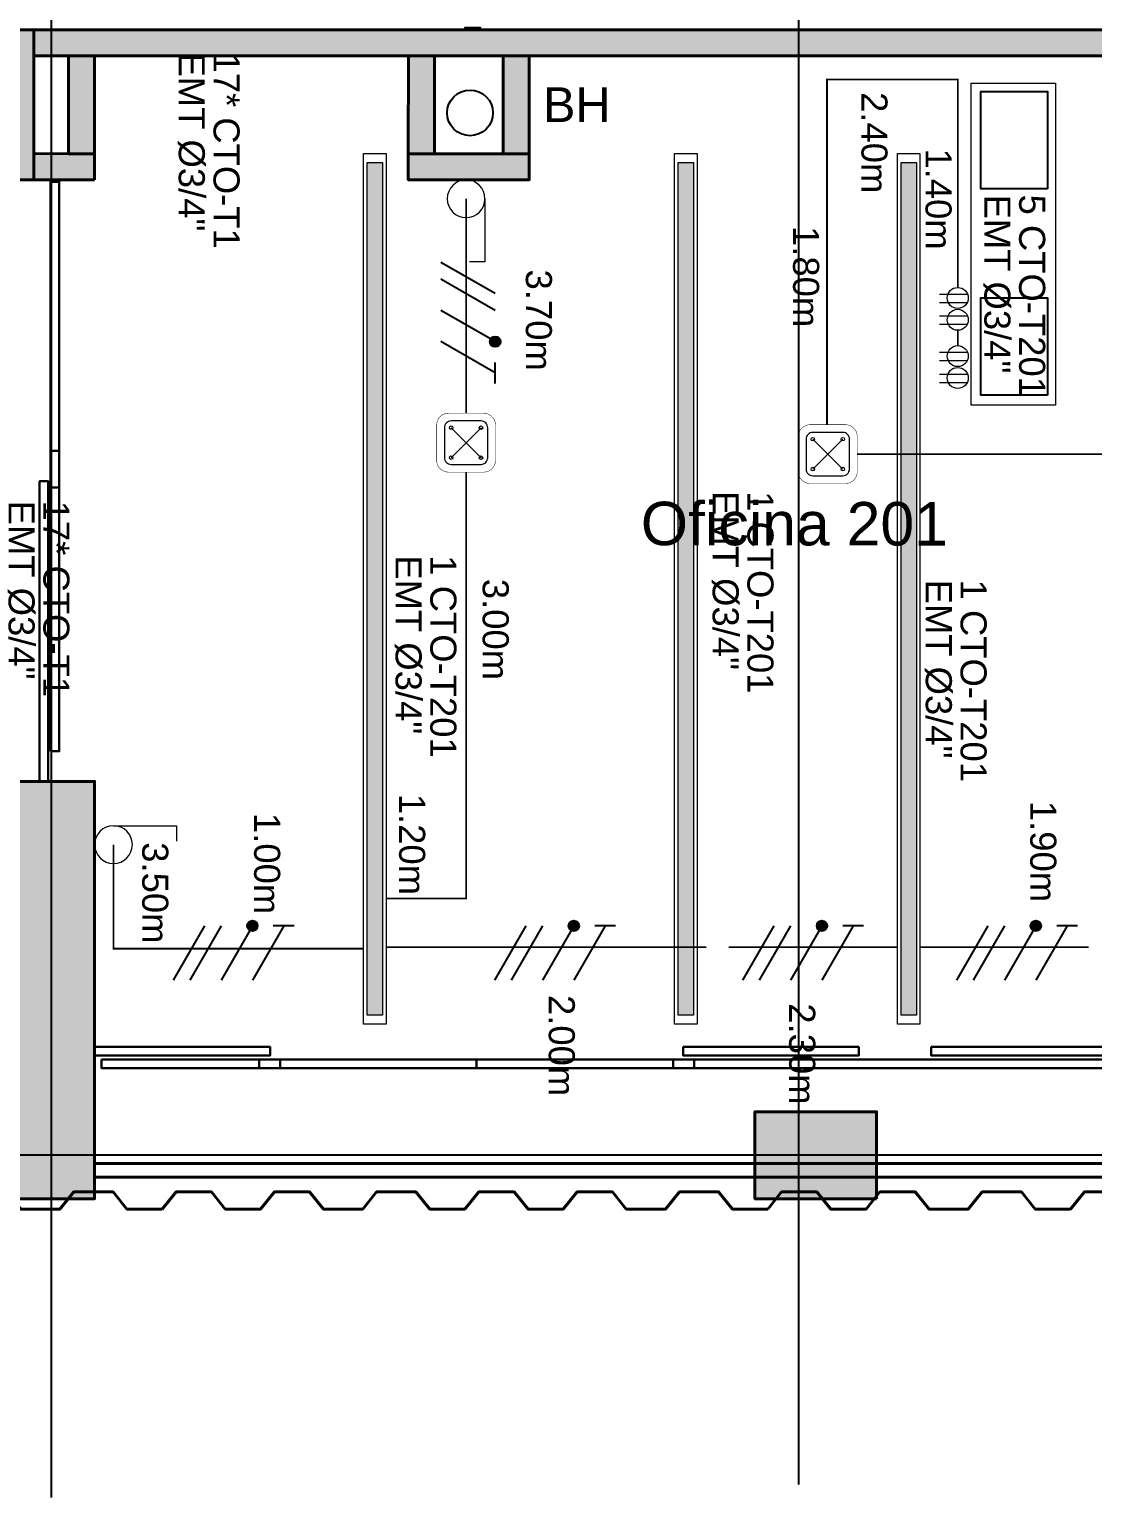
# Model space of a CAD drawing. Header units: metres. Extents: x 81 to 650, y -25 to 177.
# Drawn here: x 167.11 to 173.22, y 32.04 to 40.48 of the extents above; entities that cross this region are included whole.
import ezdxf
from ezdxf.lldxf.tags import DXFTag

# ---------------------------------------------------------------- set-up
doc = ezdxf.new("R2010")
doc.units = ezdxf.units.M
doc.linetypes.add('LÍNEAS_OCULTASX2', pattern=[0.75, 0.5, -0.25])
for name, color, linetype in [('-ALAMBRADO', 7, 'Continuous'), ('AMOBLAMIENTO', 253, 'Continuous'), ('AS_GL DETECCION_PISO 2', 7, 'Continuous'), ('GG_PISO 2', 8, 'Continuous'), ('TEXTOS DE MEDIDAS', 7, 'Continuous')]:
    doc.layers.add(name, color=color, linetype=linetype)
for name, color, linetype, lineweight in [('-CN-GYD-INTERRUPTORES DE PARED', 3, 'Continuous', 20), ('-CN-GYD-LUMINARIA CINTA LED', 4, 'Continuous', 18), ('-CN-GYD-TOMACORRIENTES', 1, 'Continuous', 18), ('-CN-GYD-TUBERÍA PRINCIPAL ILUMINACION', 5, 'Continuous', 5), ('-CN-GYD-TUBERÍA TOMACORRIENTE PVC', 86, 'Continuous', 18), ('-EL-Texto Tomas', 7, 'Continuous', 0), ('_TEXTO', 7, 'Continuous', 9), ('CAJA DE PASO', 94, 'Continuous', 5), ('Estructura', 250, 'Continuous', 40), ('Muro', 251, 'Continuous', 40), ('TEXTOS', 250, 'Continuous', 20), ('Vidrio', 253, 'Continuous', 30)]:
    doc.layers.add(name, color=color, linetype=linetype, lineweight=lineweight)
doc.layers.add('A-HATCH CONCRETO', color=7, linetype='Continuous', true_color=0xc2c2c2)
doc.layers.add('HACHTCOLUMNA', color=7, linetype='Continuous', true_color=0x474747)
doc.styles.add('ROMANS', font='arial.ttf')
doc.styles.get("Standard").update_dxf_attribs({"font": 'arial.ttf'})
tags = doc.linetypes.add('EMT_LINE', pattern='A,0.5,-0.2,["EMT",Standard,S=0.1,R=0,X=-0.1,Y=-0.05],-0.25', length=0.95).pattern_tags.tags
tags[6] = DXFTag(74, 10)

# ---------------------------------------------------------------- blocks, each defined once
blk = doc.blocks.new('Caja de paso')
at = {"layer": '-CN-GYD-TUBERÍA TOMACORRIENTE PVC', "const_width": 0.00173}
blk.add_lwpolyline([(-0.1111, 0.0667), (-0.1111, -0.0667, 0.414214), (-0.0667, -0.1111), (0.0667, -0.1111, 0.414214), (0.1111, -0.0667), (0.1111, 0.0667, 0.414214), (0.0667, 0.1111), (-0.0667, 0.1111, 0.414214)], format="xyb", close=True, dxfattribs=at)
at = {"layer": '-CN-GYD-TUBERÍA TOMACORRIENTE PVC'}
blk.add_lwpolyline([(-0.0566, -0.0819), (0.0566, -0.0819, 0.414214), (0.0819, -0.0566), (0.0819, 0.0566, 0.414214), (0.0566, 0.0819), (-0.0566, 0.0819, 0.414214), (-0.0819, 0.0566), (-0.0819, -0.0566, 0.414214)], format="xyb", close=True, dxfattribs=at)
at = {"layer": '-CN-GYD-TUBERÍA TOMACORRIENTE PVC', "linetype": 'LÍNEAS_OCULTASX2'}
for points in [[(-0.0566, 0.0566), (0.0566, -0.0566)], [(0.0566, 0.0566), (-0.0566, -0.0566)]]:
    blk.add_lwpolyline(points, dxfattribs=at)
at = {"layer": '-CN-GYD-TUBERÍA TOMACORRIENTE PVC'}
for centre in [(-0.0566, 0.0566), (0.0566, 0.0566), (-0.0566, -0.0566), (0.0566, -0.0566)]:
    blk.add_circle(centre, 0.00665, dxfattribs=at)
blk = doc.blocks.new('estructura etapa 3')
at = {"layer": 'HACHTCOLUMNA'}
h = blk.add_hatch(color=256, dxfattribs=at)
h.paths.add_polyline_path([(-91.6505, -6658.124), (-91.6505, -6657.624), (-92.3496, -6657.624), (-92.3496, -6658.124)])
h.paths.add_polyline_path([(-49.3536, -6658.124), (-49.3536, -6657.624), (-50.0545, -6657.6241), (-50.0545, -6658.1241)])
h.paths.add_polyline_path([(-56.0527, -6658.124), (-56.0527, -6657.624), (-56.7527, -6657.6241), (-56.7527, -6658.1241)])
h.paths.add_polyline_path([(-76.4496, -6659.124), (-76.9496, -6659.124), (-76.9496, -6657.624), (-76.4496, -6657.624)])
h.paths.add_polyline_path([(-83.9496, -6659.124), (-84.4496, -6659.124), (-84.4496, -6657.624), (-83.9496, -6657.624)])
h.paths.add_polyline_path([(-60.452, -6659.124), (-60.952, -6659.124), (-60.952, -6657.624), (-60.452, -6657.624)])
h.paths.add_polyline_path([(-67.9496, -6659.124), (-68.4496, -6659.124), (-68.4496, -6657.624), (-67.9496, -6657.624)])
h.paths.add_polyline_path([(-91.8501, -6668.1988), (-91.851, -6667.5988), (-92.3501, -6667.5988), (-92.3492, -6668.1988)])
h.paths.add_polyline_path([(-49.3536, -6668.1988), (-49.3536, -6667.5988), (-49.8536, -6667.5988), (-49.8536, -6668.1988)])
h.paths.add_polyline_path([(-56.1545, -6668.1488), (-56.1545, -6667.6488), (-56.8536, -6667.6491), (-56.8536, -6668.1491)])
h.paths.add_polyline_path([(-59.952, -6667.6488), (-59.952, -6668.1488), (-61.452, -6668.1488), (-61.452, -6667.6488)])
h.paths.add_polyline_path([(-75.9496, -6667.6488), (-75.9496, -6668.1488), (-77.4496, -6668.1488), (-77.4496, -6667.6488)])
h.paths.add_polyline_path([(-68.9496, -6667.6488), (-68.9496, -6668.1488), (-67.4496, -6668.1488), (-67.4496, -6667.6488)])
h.paths.add_polyline_path([(-84.9496, -6667.6488), (-84.9496, -6668.1488), (-83.4496, -6668.1488), (-83.4496, -6667.6488)])
h.paths.add_polyline_path([(-91.8501, -6676.1987), (-91.8501, -6675.5987), (-92.3492, -6675.5988), (-92.3492, -6676.1988)])
h.paths.add_polyline_path([(-49.3536, -6676.1988), (-49.3536, -6675.5988), (-49.8536, -6675.5988), (-49.8536, -6676.1988)])
h.paths.add_polyline_path([(-56.1545, -6676.1488), (-56.1545, -6675.6488), (-56.7536, -6675.6488), (-56.7536, -6676.1488)])
h.paths.add_polyline_path([(-59.952, -6675.6488), (-59.952, -6676.1488), (-61.452, -6676.1488), (-61.452, -6675.6488)])
h.paths.add_polyline_path([(-75.9496, -6675.6488), (-75.9496, -6676.1488), (-77.4496, -6676.1488), (-77.4496, -6675.6488)])
h.paths.add_polyline_path([(-68.9496, -6675.6488), (-68.9496, -6676.1488), (-67.4496, -6676.1488), (-67.4496, -6675.6488)])
h.paths.add_polyline_path([(-84.9496, -6675.6488), (-84.9496, -6676.1488), (-83.4496, -6676.1488), (-83.4496, -6675.6488)])
h.paths.add_polyline_path([(-91.8471, -6686.2988), (-91.8505, -6685.6988), (-92.3496, -6685.6988), (-92.3462, -6686.2988)])
h.paths.add_polyline_path([(-49.3545, -6686.2987), (-49.3536, -6685.6987), (-49.8536, -6685.6987), (-49.8545, -6686.2987)])
h.paths.add_polyline_path([(-56.1545, -6686.2488), (-56.1545, -6685.7488), (-56.7536, -6685.7488), (-56.7536, -6686.2488)])
h.paths.add_polyline_path([(-59.952, -6685.7488), (-59.952, -6686.2488), (-61.452, -6686.2488), (-61.452, -6685.7488)])
h.paths.add_polyline_path([(-75.9496, -6685.7488), (-75.9496, -6686.2488), (-77.4496, -6686.2488), (-77.4496, -6685.7488)])
h.paths.add_polyline_path([(-68.9496, -6685.7488), (-68.9496, -6686.2488), (-67.4496, -6686.2488), (-67.4496, -6685.7488)])
h.paths.add_polyline_path([(-84.9496, -6685.7488), (-84.9496, -6686.2488), (-83.4496, -6686.2488), (-83.4496, -6685.7488)])
h.paths.add_polyline_path([(-49.3532, -6694.2944), (-49.3536, -6693.6989), (-49.8545, -6693.6987), (-49.8541, -6694.2943)])
h.paths.add_polyline_path([(-56.0536, -6694.2488), (-56.0536, -6693.7488), (-56.7527, -6693.7488), (-56.7527, -6694.2488)])
h.paths.add_polyline_path([(-91.6505, -6694.2488), (-91.6505, -6693.7488), (-92.3496, -6693.7488), (-92.3496, -6694.2488)])
h.paths.add_polyline_path([(-59.952, -6693.7488), (-59.952, -6694.2488), (-61.452, -6694.2488), (-61.452, -6693.7488)])
h.paths.add_polyline_path([(-75.9496, -6693.7488), (-75.9496, -6694.2488), (-77.4496, -6694.2488), (-77.4496, -6693.7488)])
h.paths.add_polyline_path([(-68.9496, -6693.7488), (-68.9496, -6694.2488), (-67.4496, -6694.2488), (-67.4496, -6693.7488)])
h.paths.add_polyline_path([(-84.9496, -6693.7488), (-84.9496, -6694.2488), (-83.4496, -6694.2488), (-83.4496, -6693.7488)])
h.paths.add_polyline_path([(-49.3586, -6703.974), (-49.3586, -6703.374), (-49.8586, -6703.374), (-49.8586, -6703.974)])
h.paths.add_polyline_path([(-56.0536, -6703.9238), (-56.0536, -6703.4238), (-56.7527, -6703.4241), (-56.7527, -6703.9241)])
h.paths.add_polyline_path([(-67.9496, -6704.9241), (-67.9496, -6703.4241), (-68.4496, -6703.4241), (-68.4496, -6704.9241)])
h.paths.add_polyline_path([(-91.6505, -6703.9238), (-91.6505, -6703.4238), (-92.3497, -6703.4238), (-92.3497, -6703.9238)])
h.paths.add_polyline_path([(-61.8472, -6703.4238), (-60.3472, -6703.4238), (-60.3472, -6703.9238), (-61.8472, -6703.9238)])
h.paths.add_polyline_path([(-83.9496, -6704.9241), (-83.9496, -6703.4241), (-84.4496, -6703.4241), (-84.4496, -6704.9241)])
h.paths.add_polyline_path([(-76.4496, -6704.9241), (-76.4496, -6703.4241), (-76.9496, -6703.4241), (-76.9496, -6704.9241)])
h.paths.add_polyline_path([(-49.3536, -6711.9488), (-49.3536, -6711.4488), (-50.0536, -6711.4488), (-50.0536, -6711.9488)])
h.paths.add_polyline_path([(-55.9536, -6711.9488), (-55.9536, -6711.4488), (-56.6536, -6711.4488), (-56.6536, -6711.9488)])
h.paths.add_polyline_path([(-91.6496, -6711.9488), (-91.6496, -6711.4488), (-92.3496, -6711.4488), (-92.3496, -6711.9488)])
h.paths.add_polyline_path([(-60.952, -6711.9488), (-60.952, -6709.5488), (-60.452, -6709.5488), (-60.452, -6711.9488)])
h.paths.add_polyline_path([(-68.4496, -6709.5488), (-68.4496, -6711.9488), (-67.9496, -6711.9488), (-67.9496, -6709.5488)])
h.paths.add_polyline_path([(-76.9496, -6709.5488), (-76.9496, -6711.9488), (-76.4496, -6711.9488), (-76.4496, -6709.5488)])
h.paths.add_polyline_path([(-83.9496, -6709.5488), (-83.9496, -6711.9488), (-84.4496, -6711.9488), (-84.4496, -6709.5488)])
at = {"layer": 'Estructura'}
for points in [[(-60.952, -6711.9488), (-60.952, -6709.5488), (-60.452, -6709.5488), (-60.452, -6711.9488)], [(-55.9536, -6711.9488), (-55.9536, -6711.4488), (-56.6536, -6711.4488), (-56.6536, -6711.9488)]]:
    blk.add_lwpolyline(points, close=True, dxfattribs=at)
blk = doc.blocks.new('A$Ce042a74c')
at = {"layer": 'A-HATCH CONCRETO', "ltscale": 0.03}
h = blk.add_hatch(color=256, dxfattribs=at)
h.dxf.hatch_style = 1
h.paths.add_polyline_path([(47.8307, 7.0243), (47.8307, 7.1743), (39.133, 7.1742), (39.133, 7.1747), (38.983, 7.1747), (38.983, 7.1743), (36.3832, 7.1749), (36.3832, 6.312), (36.8832, 6.3114), (36.8832, 7.0247), (36.7331, 7.0247), (36.7331, 6.4614), (36.5333, 6.462), (36.5332, 7.0248)])
h = blk.add_hatch(color=256, dxfattribs=at)
h.dxf.hatch_style = 1
h.paths.add_polyline_path([(39.233, 7.0247), (39.233, 6.4614), (39.383, 6.4614), (39.3831, 7.0247)])
h.paths.add_polyline_path([(39.383, 6.4614), (39.383, 6.3114), (38.6879, 6.3114), (38.688, 7.0247), (38.838, 7.0247), (38.838, 6.4614)])
at = {"layer": 'AMOBLAMIENTO'}
blk.add_lwpolyline([(39.0145, 7.1747), (39.0145, 7.1874), (39.1016, 7.1874), (39.1016, 7.1747)], dxfattribs=at)
blk.add_circle((39.0429, 6.6964), 0.1315, dxfattribs=at)
at = {"layer": 'Muro'}
for points in [[(36.5333, 6.312), (36.3832, 6.312), (36.3832, 7.1749), (36.5332, 7.1749)], [(47.8307, 7.0243), (47.8307, 7.1743), (36.5332, 7.1748), (36.5332, 7.0248)], [(36.7331, 7.0247), (36.7331, 6.4614), (36.8832, 6.4614), (36.8832, 7.0247)], [(38.688, 7.0247), (38.6879, 6.4614), (38.838, 6.4614), (38.838, 7.0247)], [(39.233, 7.0247), (39.233, 6.4614), (39.383, 6.4614), (39.3831, 7.0247)], [(36.8832, 6.3114), (36.8832, 6.4614), (36.5333, 6.462), (36.5333, 6.312)], [(39.383, 6.4614), (39.383, 6.3114), (38.6879, 6.3114), (38.6879, 6.4614)]]:
    blk.add_lwpolyline(points, close=True, dxfattribs=at)
for points in [[(47.2816, 0.6539), (36.8832, 0.6537), (36.8832, 0.5737), (47.2816, 0.5739)], [(35.5305, 0.3904), (35.6105, 0.4896), (35.8132, 0.4896), (35.8932, 0.3904), (36.096, 0.3904), (36.176, 0.4896), (36.3787, 0.4896), (36.4587, 0.3904), (36.684, 0.3904), (36.764, 0.4896), (36.9894, 0.4896), (37.0694, 0.3904), (37.2721, 0.3904)], [(37.2721, 0.3904), (37.3521, 0.4896), (37.5548, 0.4896), (37.6348, 0.3904), (37.8375, 0.3904), (37.9175, 0.4896), (38.1203, 0.4896), (38.2003, 0.3904), (38.4256, 0.3904), (38.5056, 0.4896), (38.731, 0.4896), (38.811, 0.3904), (39.0137, 0.3904)], [(39.0137, 0.3904), (39.0937, 0.4896), (39.2964, 0.4896), (39.3764, 0.3904), (39.5791, 0.3904), (39.6591, 0.4896), (39.8618, 0.4896), (39.9418, 0.3904), (40.1672, 0.3904), (40.2472, 0.4896), (40.4726, 0.4896), (40.5526, 0.3904), (40.7553, 0.3904)], [(40.7553, 0.3904), (40.8353, 0.4896), (41.038, 0.4896), (41.118, 0.3904), (41.3207, 0.3904), (41.4007, 0.4896), (41.6034, 0.4896), (41.6834, 0.3904), (41.9088, 0.3904), (41.9888, 0.4896), (42.2142, 0.4896), (42.2942, 0.3904), (42.4969, 0.3904)], [(42.4969, 0.3904), (42.5769, 0.4896), (42.7796, 0.4896), (42.8596, 0.3904), (43.0623, 0.3904), (43.1423, 0.4896), (43.345, 0.4896), (43.425, 0.3904), (43.6504, 0.3904), (43.7304, 0.4896), (43.9558, 0.4896), (44.0358, 0.3904), (44.2385, 0.3904)]]:
    blk.add_lwpolyline(points, dxfattribs=at)
at = {"layer": 'Vidrio'}
for points in [[(36.6295, 4.5412), (36.6795, 4.5412), (36.6795, 6.3006), (36.6295, 6.3006)], [(36.6295, 3.0243), (36.6795, 3.0243), (36.6795, 4.7519), (36.6295, 4.7519)], [(36.5666, 2.8504), (36.6166, 2.8504), (36.6166, 4.5779), (36.5666, 4.5779)], [(36.8832, 1.3234), (36.8832, 1.2734), (37.8924, 1.2734), (37.8924, 1.3234)], [(41.2785, 1.3234), (41.2785, 1.2734), (40.2693, 1.2734), (40.2693, 1.3234)], [(41.6958, 1.3234), (41.6958, 1.2734), (42.705, 1.2734), (42.705, 1.3234)], [(36.9235, 1.2513), (36.9235, 1.2013), (37.9513, 1.2013), (37.9513, 1.2513)], [(37.8292, 1.2513), (37.8292, 1.2013), (39.0808, 1.2013), (39.0808, 1.2513)], [(40.3324, 1.2513), (40.3324, 1.2013), (39.0808, 1.2013), (39.0808, 1.2513)], [(42.7639, 1.2513), (42.7639, 1.2013), (40.2104, 1.2013), (40.2104, 1.2513)]]:
    blk.add_lwpolyline(points, close=True, dxfattribs=at)
at = {"layer": 'AS_GL DETECCION_PISO 2', "linetype": 'Continuous', "lineweight": 50}
blk.add_blockref('estructura etapa 3', (97.3352, 6712.3992), dxfattribs=at)
at = {"layer": 'TEXTOS', "color": 8}
blk.add_text('Oficina 201', height=0.25, rotation=359.93314, dxfattribs=at).set_placement((40.0252, 4.2097))
blk = doc.blocks.new('Tomas BD1')
at = {"lineweight": 0}
blk.add_line((0.115, -0.318), (0.115, 0.588), dxfattribs=at)
blk.add_lwpolyline([(-0.154, -0.297), (-0.154, 0.588)], dxfattribs=at)
blk.add_circle((0, 0), 0.338, dxfattribs=at)
at = {"layer": '-EL-Texto Tomas', "color": 7, "style": 'ROMANS'}
for tag, p, height, flags in [('POTENCIA(W)', (0.878, 0.595), 0.321, 9), ('TABLERO', (0.316, 0.654), 0.273, 8), ('CTO', (-0.059, 0.65), 0.273, 8)]:
    blk.add_attdef(tag, p, '', height=height, rotation=90, dxfattribs=dict(at, flags=flags))
at = {"layer": '-EL-Texto Tomas', "style": 'ROMANS', "flags": 9}
blk.add_attdef('USO', (-0.84, 0.589), '', height=0.35, rotation=90, dxfattribs=at)
blk = doc.blocks.new('3x')
at = {"layer": '-ALAMBRADO'}
h = blk.add_hatch(color=256, dxfattribs=at)
edge = h.paths.add_edge_path()
edge.add_arc((0.0777, 0.13), 0.025, 0, 360)
for p, q in [((-0.1524, 0.13), (-0.3025, -0.13)), ((-0.0724, 0.13), (-0.2225, -0.13)), ((0.0777, 0.13), (-0.0724, -0.13)), ((0.2277, 0.13), (0.0777, -0.13))]:
    blk.add_line(p, q, dxfattribs=at)
blk.add_lwpolyline([(0.2777, 0.13), (0.1777, 0.13)], dxfattribs=at)
blk.add_circle((0.0777, 0.13), 0.025, dxfattribs=at)
blk = doc.blocks.new('*U62')
at = {"layer": '-ALAMBRADO'}
blk.add_blockref('3x', (0, 0), dxfattribs=at)

msp = doc.modelspace()

# ---------------------------------------------------------------- hatches: boundary and pattern name
at = {"layer": '-CN-GYD-LUMINARIA CINTA LED'}
h = msp.add_hatch(dxfattribs=at)
h.set_pattern_fill('SWAMP', color=252, scale=0.5, angle=90)
h.set_pattern_definition([(360, (169.085016, 37.700456), (0.0111226, 0.0481623), [0.00278065, -0.01946456]), (90, (169.086406, 37.700456), (-0.011122606, 0.048162296), [0.0034758, -0.09284878]), (90, (169.086754, 37.700456), (-0.011122606, 0.048162296), [0.00278065, -0.09354394]), (90, (169.086058, 37.700456), (-0.011122606, 0.048162296), [0.00278065, -0.09354394]), (76.9961, (169.087101, 37.700456), (-0.0111226, 0.0481623), [0.0019772, -0.04745274]), (103.0039, (169.08571, 37.700456), (-0.02224521, 2e-11), [0.0019772, -0.04745274])])
h.paths.add_polyline_path([(169.1386, 39.7178), (169.0509, 39.7178), (169.0509, 34.8133), (169.1386, 34.8133)])
h = msp.add_hatch(dxfattribs=at)
h.set_pattern_fill('SWAMP', color=252, scale=0.5, angle=90)
h.set_pattern_definition([(360, (170.874183, 37.700456), (0.0111226, 0.0481623), [0.00278065, -0.01946456]), (90, (170.875574, 37.700456), (-0.011122606, 0.048162296), [0.0034758, -0.09284878]), (90, (170.875921, 37.700456), (-0.011122606, 0.048162296), [0.00278065, -0.09354394]), (90, (170.875226, 37.700456), (-0.011122606, 0.048162296), [0.00278065, -0.09354394]), (76.9961, (170.876269, 37.700456), (-0.0111226, 0.0481623), [0.0019772, -0.04745274]), (103.0039, (170.874879, 37.700456), (-0.02224521, 2e-11), [0.0019772, -0.04745274])])
h.paths.add_polyline_path([(170.9278, 39.7178), (170.84, 39.7178), (170.84, 34.8133), (170.9278, 34.8133)])
h = msp.add_hatch(dxfattribs=at)
h.set_pattern_fill('SWAMP', color=252, scale=0.5, angle=90)
h.set_pattern_definition([(360, (172.155955, 37.700456), (0.0111226, 0.0481623), [0.00278065, -0.01946456]), (90, (172.157345, 37.700456), (-0.011122606, 0.048162296), [0.0034758, -0.09284878]), (90, (172.157693, 37.700456), (-0.011122606, 0.048162296), [0.00278065, -0.09354394]), (90, (172.156998, 37.700456), (-0.011122606, 0.048162296), [0.00278065, -0.09354394]), (76.9961, (172.15804, 37.700456), (-0.0111226, 0.0481623), [0.0019772, -0.04745274]), (103.0039, (172.15665, 37.700456), (-0.02224521, 2e-11), [0.0019772, -0.04745274])])
h.paths.add_polyline_path([(172.2095, 39.7178), (172.1218, 39.7178), (172.1218, 34.8133), (172.2095, 34.8133)])

# ---------------------------------------------------------------- linework, layer by layer
at = {"layer": '-CN-GYD-INTERRUPTORES DE PARED', "color": 3, "extrusion": (0, 0, -1)}
for p, q in [((169.7281, 39.5095), (169.7281, 39.1466)), ((169.7281, 39.1466), (169.6395, 39.1466)), ((167.5912, 35.9029), (167.9542, 35.9029)), ((167.9542, 35.9029), (167.9542, 35.8142))]:
    msp.add_line(p, q, dxfattribs=at)
for centre in [(-169.6195, 39.5095), (-167.5912, 35.7942)]:
    msp.add_circle(centre, 0.1087, dxfattribs=at)
at = {"layer": '-CN-GYD-LUMINARIA CINTA LED', "color": 4}
for p, q in [((169.03, 39.7699), (169.1595, 39.7699)), ((169.03, 34.7612), (169.03, 39.7699)), ((169.0509, 39.7178), (169.1386, 39.7178)), ((169.0509, 34.8133), (169.0509, 39.7178)), ((169.1386, 39.7178), (169.1386, 34.8133)), ((169.1595, 39.7699), (169.1595, 34.7612)), ((170.8192, 39.7699), (170.9486, 39.7699)), ((170.8192, 34.7612), (170.8192, 39.7699)), ((170.84, 39.7178), (170.9278, 39.7178)), ((170.84, 34.8133), (170.84, 39.7178)), ((170.9278, 39.7178), (170.9278, 34.8133)), ((170.9486, 39.7699), (170.9486, 34.7612)), ((172.1009, 39.7699), (172.2304, 39.7699)), ((172.1009, 34.7612), (172.1009, 39.7699)), ((172.1218, 39.7178), (172.2095, 39.7178)), ((172.1218, 34.8133), (172.1218, 39.7178)), ((172.2095, 39.7178), (172.2095, 34.8133)), ((172.2304, 39.7699), (172.2304, 34.7612)), ((169.1386, 34.8133), (169.0509, 34.8133)), ((170.9278, 34.8133), (170.84, 34.8133)), ((172.2095, 34.8133), (172.1218, 34.8133)), ((169.1595, 34.7612), (169.03, 34.7612)), ((170.9486, 34.7612), (170.8192, 34.7612)), ((172.2304, 34.7612), (172.1009, 34.7612))]:
    msp.add_line(p, q, dxfattribs=at)
at = {"layer": '-CN-GYD-TUBERÍA PRINCIPAL ILUMINACION', "linetype": 'EMT_LINE', "ltscale": 10, "const_width": 0.01}
for points in [[(171.6956, 38.2096), (171.6956, 40.1958), (172.4476, 40.1958), (172.4476, 38.999)], [(169.6195, 39.5095), (169.6195, 38.2753)], [(172.4476, 38.7524), (172.4476, 38.6644)], [(175.0281, 38.0404), (171.8704, 38.0404)], [(167.5912, 35.7942), (167.5912, 35.1955), (169.0302, 35.1955)], [(169.1595, 35.2036), (171.001, 35.2036)], [(171.1305, 35.2036), (172.1009, 35.2036)], [(172.2304, 35.2036), (173.2008, 35.2036)]]:
    msp.add_lwpolyline(points, dxfattribs=at)
at = {"layer": '-CN-GYD-TUBERÍA PRINCIPAL ILUMINACION', "linetype": 'EMT_LINE', "ltscale": 10}
msp.add_lwpolyline([(169.6195, 37.9368, 0.01, 0.01, 0), (169.6195, 35.4847, 0.01, 0.01, 0), (169.1595, 35.4847, 0, 0, 0)], format="xyseb", dxfattribs=at)
at = {"layer": 'AMOBLAMIENTO', "linetype": 'Continuous', "lineweight": 9}
msp.add_lwpolyline([(172.5254, 40.1749), (173.0106, 40.1749), (173.0106, 38.3219), (172.5254, 38.3219)], close=True, dxfattribs=at)
at = {"layer": 'AMOBLAMIENTO'}
for points in [[(172.9647, 39.5661), (172.5806, 39.5661), (172.5806, 40.1263), (172.9647, 40.1263)], [(172.9647, 38.3785), (172.5806, 38.3785), (172.5806, 38.9387), (172.9647, 38.9387)]]:
    msp.add_lwpolyline(points, close=True, dxfattribs=at)
at = {"layer": 'GG_PISO 2', "color": 9, "true_color": 0xc7c8ca}
for points in [[(167.2326, 88.2387), (167.2326, 32.0379)], [(171.531, 88.2387), (171.531, 32.1128)], [(178.7359, 34.0072), (129.7261, 34.0072)]]:
    msp.add_lwpolyline(points, dxfattribs=at)
at = {"layer": 'GG_PISO 2', "ltscale": 0.03}
msp.add_circle((169.6423, 40.0032), 0.1315, dxfattribs=at)

# ---------------------------------------------------------------- block references
at = {"layer": '-CN-GYD-TOMACORRIENTES', "lineweight": 0, "xscale": 0.1787725312759199, "yscale": 0.1787725312759199, "zscale": 0.1787725312759199, "rotation": 89.99999999999997}
for p in [(172.4476, 38.9385), (172.4476, 38.8129), (172.4476, 38.6039), (172.4476, 38.4784)]:
    msp.add_blockref('Tomas BD1', p, dxfattribs=at)
msp.add_blockref('A$Ce042a74c', (130.5994, 33.3068))
at = {"layer": '_TEXTO', "linetype": 'Continuous', "ltscale": 10, "xscale": 1.2, "yscale": 1.2, "zscale": 320, "rotation": 270}
msp.add_blockref('*U62', (169.631, 38.7805), dxfattribs=at)
at = {"layer": '_TEXTO', "linetype": 'Continuous', "ltscale": 10, "xscale": 1.2, "yscale": 1.2, "zscale": 320}
for p in [(168.297, 35.1711), (170.1462, 35.1711), (171.5731, 35.1711), (172.8036, 35.1711)]:
    msp.add_blockref('*U62', p, dxfattribs=at)
at = {"layer": 'CAJA DE PASO', "linetype": 'Continuous', "ltscale": 10, "xscale": 1.523145158877299, "yscale": 1.523145158877299, "zscale": 1.523145158877299}
for p in [(169.6195, 38.1061), (171.7002, 38.0404)]:
    msp.add_blockref('Caja de paso', p, dxfattribs=at)

# ---------------------------------------------------------------- texts
at = {"layer": 'GG_PISO 2'}
msp.add_text('BH', height=0.2, rotation=359.93314, dxfattribs=at).set_placement((170.062, 39.9503))
at = {"layer": 'TEXTOS', "char_height": 0.15, "width": 1.361209, "attachment_point": 1, "rotation": 270}
for s, insert in [('\\A1;\\pxsm0.8;17* CTO-T1\\PEMT Ø3/4"       ', (168.3166, 40.3505)), ('\\A1;\\pxsm0.8;5 CTO-T201\\PEMT Ø3/4"       ', (172.9507, 39.5335)), ('\\A1;\\pxsm0.8;17* CTO-T1\\PEMT Ø3/4"       ', (167.3377, 37.7726)), ('\\A1;\\pxsm0.8;1 CTO-T201\\PEMT Ø3/4"       ', (171.3877, 37.8277)), ('\\A1;\\pxsm0.8;1 CTO-T201\\PEMT Ø3/4"       ', (169.5638, 37.4582)), ('\\A1;\\pxsm0.8;1 CTO-T201\\PEMT Ø3/4"       ', (172.6137, 37.3186))]:
    msp.add_mtext(s, dxfattribs=dict(at, insert=insert))
at = {"layer": 'TEXTOS DE MEDIDAS', "char_height": 0.15, "width": 0.447839, "attachment_point": 1, "rotation": 270}
for s, insert in [('\\A1;2.40m', (172.0435, 40.1228)), ('\\A1;1.40m', (172.4122, 39.7989)), ('\\A1;1.80m', (171.6504, 39.3525)), ('\\A1;3.70m', (170.1132, 39.102)), ('\\A1;3.00m', (169.8648, 37.3231)), ('\\A1;1.20m', (169.3843, 36.0866)), ('\\A1;1.90m', (173.0146, 36.0459)), ('\\A1;1.00m', (168.5502, 35.9761)), ('\\A1;3.50m', (167.9065, 35.808)), ('\\A1;2.00m', (170.2449, 34.9292)), ('\\A1;2.30m', (171.6279, 34.8812))]:
    msp.add_mtext(s, dxfattribs=dict(at, insert=insert))

doc.saveas('drawing.dxf')
